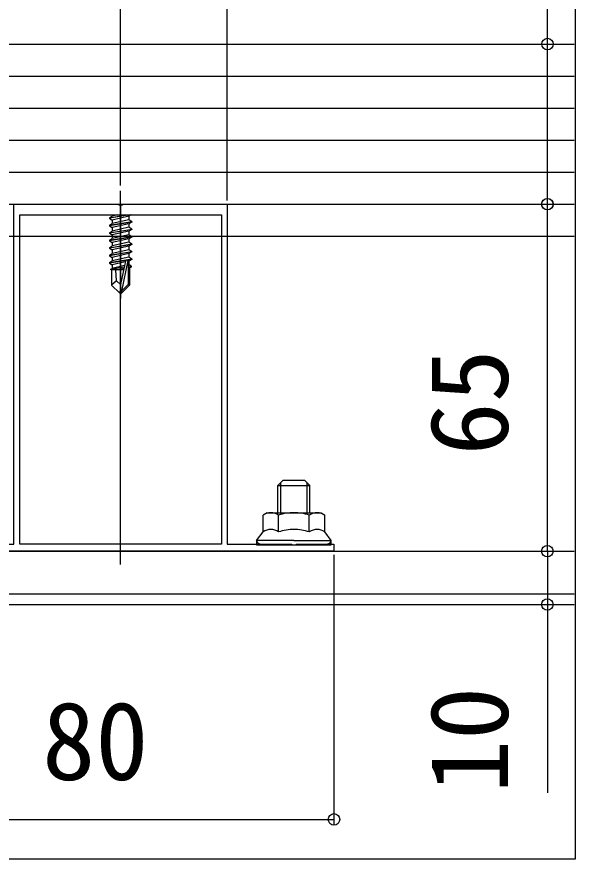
# Model space of a CAD drawing. Units: millimetres, scale not verified. Extents: x -875 to 875, y -1304 to 1297.
# Drawn here: x -306.3 to -201.7, y 258.6 to 416.4 of the extents above; entities that cross this region are included whole.
import ezdxf
from ezdxf.enums import TextEntityAlignment as Align

# ---------------------------------------------------------------- set-up
doc = ezdxf.new("R2010")
doc.units = ezdxf.units.MM
doc.header["$LTSCALE"] = 8
for name, color, linetype in [('0-3_YKK_11', 7, 'Continuous'), ('0-5_YKK_12', 2, 'Continuous'), ('0-6_YKK_13', 4, 'Continuous'), ('0-8_YKK_D', 6, 'Continuous')]:
    doc.layers.add(name, color=color, linetype=linetype)
doc.styles.add('ＭＳ ゴシック', font='')
doc.styles.get('ＭＳ ゴシック').set_extended_font_data('MS Gothic')

msp = doc.modelspace()

# ---------------------------------------------------------------- linework, layer by layer
at = {"layer": '0-3_YKK_11'}
for points in [[(-246.87, 316.317), (-326.87, 316.317), (-326.87, 317.617), (-319.828, 317.617), (-319.645, 317.497), (-319.095, 317.497), (-318.912, 317.617), (-306.87, 317.617), (-306.87, 381.317), (-287.328, 381.317), (-287.145, 381.197), (-286.595, 381.197), (-286.412, 381.317), (-266.87, 381.317), (-266.87, 317.617), (-254.828, 317.617), (-254.645, 317.497), (-254.095, 317.497), (-253.912, 317.617), (-246.87, 317.617)], [(-305.77, 317.617), (-305.77, 379.317), (-267.97, 379.317), (-267.97, 317.617)]]:
    msp.add_lwpolyline(points, close=True, dxfattribs=at)
at = {"layer": '0-5_YKK_12'}
for p, q in [((-286.87, 313.817), (-286.87, 383.817)), ((-401.87, 375.317), (-201.87, 375.317)), ((-401.87, 316.317), (-201.87, 316.317)), ((-401.87, 308.317), (-201.87, 308.317)), ((-411.87, 306.317), (-201.87, 306.317))]:
    msp.add_line(p, q, dxfattribs=at)
msp.add_lwpolyline([(-342.688, 447.905), (-201.657, 447.905), (-201.657, 258.6), (-342.688, 258.6)], close=True, dxfattribs=at)
at = {"layer": '0-6_YKK_13'}
for p, q in [((-389.37, 411.317), (-201.87, 411.317)), ((-389.37, 405.317), (-201.87, 405.317)), ((-389.37, 399.317), (-201.87, 399.317)), ((-389.37, 393.317), (-201.87, 393.317)), ((-389.37, 387.317), (-201.87, 387.317)), ((-389.37, 381.317), (-201.87, 381.317)), ((-286.87, 381.317), (-286.87, 363.617)), ((-285.07, 379.317), (-288.97, 378.667)), ((-288.97, 378.767), (-285.67, 379.317)), ((-288.97, 378.767), (-288.42, 379.085)), ((-288.97, 378.767), (-288.97, 378.667)), ((-287.391, 379.317), (-288.42, 379.085)), ((-288.42, 379.317), (-288.42, 379.085)), ((-285.32, 379.05), (-285.32, 378.385)), ((-288.97, 378.667), (-288.42, 378.35)), ((-288.97, 377.367), (-284.77, 378.067)), ((-284.77, 377.967), (-288.97, 377.267)), ((-288.97, 377.367), (-288.42, 377.685)), ((-288.97, 377.367), (-288.97, 377.267)), ((-288.97, 377.267), (-288.42, 376.95)), ((-285.32, 378.385), (-288.42, 377.685)), ((-288.42, 378.35), (-288.42, 377.685)), ((-284.77, 378.067), (-285.32, 378.385)), ((-285.32, 377.65), (-285.32, 376.985)), ((-284.77, 378.067), (-284.77, 377.967)), ((-288.97, 375.967), (-284.77, 376.667)), ((-284.77, 376.567), (-288.97, 375.867)), ((-288.97, 375.967), (-288.42, 376.285)), ((-288.97, 375.967), (-288.97, 375.867)), ((-288.97, 375.867), (-288.42, 375.55)), ((-285.32, 376.985), (-288.42, 376.285)), ((-288.42, 376.95), (-288.42, 376.285)), ((-284.77, 376.667), (-285.32, 376.985)), ((-285.32, 376.25), (-285.32, 375.585)), ((-284.77, 376.667), (-284.77, 376.567)), ((-288.97, 374.567), (-284.77, 375.267)), ((-284.77, 375.167), (-288.97, 374.467)), ((-288.97, 374.567), (-288.42, 374.885)), ((-288.97, 374.567), (-288.97, 374.467)), ((-288.97, 374.467), (-288.42, 374.15)), ((-285.32, 375.585), (-288.42, 374.885)), ((-288.42, 375.55), (-288.42, 374.885)), ((-285.32, 374.185), (-288.42, 373.485)), ((-288.42, 374.15), (-288.42, 373.485)), ((-284.77, 375.267), (-285.32, 375.585)), ((-285.32, 374.85), (-285.32, 374.185)), ((-284.77, 373.867), (-285.32, 374.185)), ((-284.77, 375.267), (-284.77, 375.167)), ((-288.97, 373.167), (-284.77, 373.867)), ((-284.77, 373.767), (-288.97, 373.067)), ((-288.97, 373.167), (-288.42, 373.485)), ((-288.97, 373.167), (-288.97, 373.067)), ((-288.97, 373.067), (-288.42, 372.75)), ((-288.97, 371.767), (-284.77, 372.467)), ((-285.32, 372.785), (-288.42, 372.085)), ((-288.42, 372.75), (-288.42, 372.085)), ((-285.32, 373.45), (-285.32, 372.785)), ((-284.77, 372.467), (-285.32, 372.785)), ((-284.77, 373.867), (-284.77, 373.767)), ((-284.77, 372.467), (-284.77, 372.367)), ((-284.77, 372.367), (-288.97, 371.667)), ((-288.97, 371.767), (-288.42, 372.085)), ((-288.97, 371.767), (-288.97, 371.667)), ((-288.97, 371.667), (-288.42, 371.35)), ((-288.97, 370.367), (-284.77, 371.067)), ((-285.32, 371.385), (-288.42, 370.685)), ((-288.42, 371.35), (-288.42, 370.685)), ((-284.77, 370.967), (-285.684, 370.815)), ((-285.32, 372.05), (-285.32, 371.385)), ((-284.77, 371.067), (-285.32, 371.385)), ((-284.77, 371.067), (-284.77, 370.967)), ((-285.831, 370.791), (-288.97, 370.267)), ((-288.97, 370.367), (-288.42, 370.685)), ((-288.97, 370.367), (-288.97, 370.267)), ((-288.97, 370.267), (-288.42, 369.95)), ((-286.192, 369.507), (-288.77, 369.083)), ((-285.987, 370.499), (-288.42, 369.95)), ((-288.42, 369.95), (-288.42, 369.285)), ((-286.131, 369.802), (-288.42, 369.285)), ((-285.961, 370.624), (-286.87, 366.239)), ((-285.538, 370.74), (-286.72, 365.042)), ((-285.32, 369.985), (-285.473, 369.95)), ((-285.47, 370.569), (-285.47, 366.292)), ((-284.87, 369.725), (-285.47, 369.626)), ((-284.87, 369.51), (-285.47, 369.393)), ((-285.32, 370.65), (-285.32, 369.985)), ((-284.87, 369.725), (-285.32, 369.985)), ((-285.17, 369.336), (-285.17, 366.167)), ((-284.87, 369.725), (-284.87, 369.51)), ((-288.77, 369.083), (-288.42, 369.285)), ((-288.57, 368.988), (-288.77, 369.083)), ((-288.57, 369.017), (-288.57, 366.167)), ((-286.294, 369.017), (-288.57, 369.017)), ((-286.252, 369.241), (-287.404, 369.017)), ((-286.291, 369.03), (-286.35, 369.017)), ((-285.17, 369.017), (-285.47, 369.017)), ((-287.613, 366.971), (-288.57, 366.167)), ((-287.02, 364.617), (-288.57, 366.167)), ((-286.87, 366.239), (-287.02, 364.617)), ((-286.87, 366.239), (-286.87, 364.617)), ((-285.47, 366.292), (-286.72, 365.042)), ((-286.72, 364.617), (-285.17, 366.167)), ((-285.17, 366.167), (-285.47, 366.292)), ((-287.02, 364.617), (-286.72, 364.617)), ((-286.72, 365.042), (-286.72, 364.617)), ((-257.377, 328.617), (-251.377, 328.617)), ((-256.837, 323.517), (-256.837, 329.157)), ((-251.917, 323.517), (-251.917, 329.157)), ((-259.377, 323.517), (-260.15, 323.071)), ((-260.15, 319.917), (-260.15, 323.071)), ((-259.377, 323.517), (-249.377, 323.517)), ((-257.264, 319.917), (-257.264, 323.071)), ((-251.49, 319.917), (-251.49, 323.071)), ((-249.377, 323.517), (-248.603, 323.071)), ((-248.603, 319.917), (-248.603, 323.071)), ((-261.377, 318.317), (-260.15, 319.917)), ((-247.377, 318.317), (-248.603, 319.917)), ((-261.377, 318.317), (-261.377, 317.517)), ((-254.377, 318.317), (-261.377, 318.317)), ((-261.377, 317.517), (-247.377, 317.517)), ((-254.377, 318.317), (-247.377, 318.317)), ((-247.377, 317.517), (-247.377, 318.317))]:
    msp.add_line(p, q, dxfattribs=at)
for points in [[(-284.857, 379.317), (-285.32, 379.05), (-288.42, 378.35)], [(-284.77, 377.967), (-285.32, 377.65), (-288.42, 376.95)], [(-284.77, 376.567), (-285.32, 376.25), (-288.42, 375.55)], [(-284.77, 375.167), (-285.32, 374.85), (-288.42, 374.15)], [(-284.77, 373.767), (-285.32, 373.45), (-288.42, 372.75)], [(-284.77, 372.367), (-285.32, 372.05), (-288.42, 371.35)], [(-284.77, 370.967), (-285.32, 370.65), (-285.474, 370.615)], [(-284.87, 369.51), (-285.32, 369.25), (-285.47, 369.216)], [(-286.87, 366.239), (-287.613, 366.971), (-287.77, 369.017)], [(-257.377, 323.517), (-257.377, 328.617), (-256.377, 329.617), (-252.377, 329.617)], [(-251.377, 323.517), (-251.377, 328.617), (-252.377, 329.617)]]:
    msp.add_lwpolyline(points, dxfattribs=at)
for centre, radius, start, end in [((-285.719, 370.569), 0.248, 0, 167.19096), ((-258.707, 320.961), 2.556, 55.61575, 124.38425), ((-254.377, 313.964), 9.553, 90, 107.58795), ((-254.377, 313.964), 9.553, 72.41205, 90), ((-250.047, 320.961), 2.556, 55.61575, 124.38425), ((-258.707, 317.808), 2.556, 55.61575, 124.38425), ((-254.377, 310.81), 9.553, 90, 107.58795), ((-254.377, 310.81), 9.553, 72.41205, 90), ((-250.047, 317.808), 2.556, 55.61575, 124.38425)]:
    msp.add_arc(centre, radius, start, end, dxfattribs=at)
for centre, major_axis, start_param, end_param in [((-259.877, 318.317), (1.5, 0), 3.1415927, 4.712389), ((-248.877, 318.317), (-1.5, 0), 1.5707963, 3.1415927)]:
    msp.add_ellipse(centre, major_axis=major_axis, ratio=0.533333, start_param=start_param, end_param=end_param, dxfattribs=at)
at = {"layer": '0-8_YKK_D'}
for p, q in [((-286.87, 384.817), (-286.87, 497.317)), ((-266.87, 382.017), (-266.87, 422.317)), ((-207.832, 381.317), (-207.87, 381.317)), ((-206.87, 316.317), (-206.87, 381.317)), ((-246.87, 315.617), (-246.87, 265.05)), ((-326.87, 266.05), (-246.87, 266.05))]:
    msp.add_line(p, q, dxfattribs=at)
for points in [[(-206.832, 381.317), (-206.832, 411.317), (-206.832, 448.208)], [(-206.87, 316.317), (-206.87, 306.317), (-206.87, 271.017)]]:
    msp.add_lwpolyline(points, dxfattribs=at)
for centre in [(-206.832, 411.317), (-206.87, 381.317), (-206.832, 381.317), (-206.87, 316.317), (-206.87, 316.317), (-206.87, 306.317), (-246.87, 266.05)]:
    msp.add_circle(centre, 1.075, dxfattribs=at)

# ---------------------------------------------------------------- texts
at = {"layer": '0-8_YKK_D', "style": 'ＭＳ ゴシック'}
for s, p in [('65', (-209.87, 334.215)), ('10', (-209.87, 270.949))]:
    msp.add_text(s, height=14.66, rotation=90, dxfattribs=at).set_placement(p, align=Align.BOTTOM_LEFT)
msp.add_text('80', height=14.66, dxfattribs=at).set_placement((-301.586, 269.05), align=Align.BOTTOM_LEFT)

doc.saveas('drawing.dxf')
